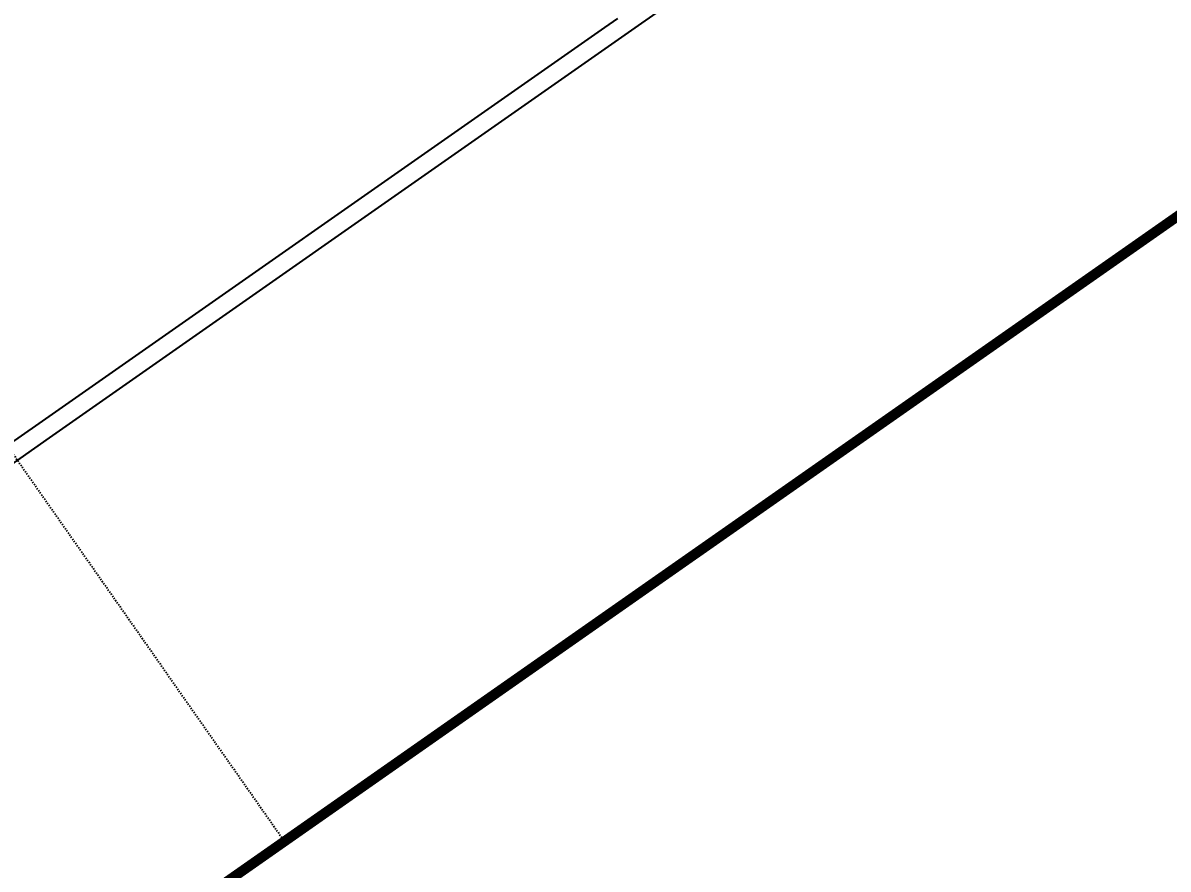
# Model space of a CAD drawing. Header units: millimetres. Extents: x 152904052 to 153933663, y 538271515 to 539240469.
# Drawn here: x 153577393 to 153588670, y 539066969 to 539075305 of the extents above; entities that cross this region are included whole.
import ezdxf
from ezdxf.enums import TextEntityAlignment as Align

# ---------------------------------------------------------------- set-up
doc = ezdxf.new("R2010")
doc.units = ezdxf.units.MM
doc.linetypes.add('HIDDEN', pattern=[5.08, 2.54, -2.54])
doc.layers.add('BORD', color=7, linetype='Continuous')
doc.styles.add('IIAC FONT', font='Gulim.ttf')

msp = doc.modelspace()

# ---------------------------------------------------------------- linework, layer by layer
at = {"layer": 'BORD', "color": 8, "linetype": 'HIDDEN', "ltscale": 5}
msp.add_line((153528346.4, 539140965.7), (153579968.2, 539067242), dxfattribs=at)
at = {"layer": 'BORD', "const_width": 100}
msp.add_lwpolyline([(153479197.2, 539106551.1), (153602070.1, 539192587.6), (153653691.9, 539118863.9), (153530819.1, 539032827.5)], close=True, dxfattribs=at)
at = {"layer": 'BORD', "color": 137, "ltscale": 20, "flags": 128}
for points in [[(153588627.6, 539078902.5), (153583221.2, 539075116.9)], [(153583120.9, 539075260.2), (153582793.2, 539075030.8)], [(153583247.7, 539075349.1), (153583120.9, 539075260.2)], [(153582793.2, 539075030.8), (153577550.6, 539071359.9)], [(153583221.2, 539075116.9), (153582893.6, 539074887.5)], [(153582893.6, 539074887.5), (153577651, 539071216.6)], [(153577550.6, 539071359.9), (153577059.1, 539071015.8)], [(153577651, 539071216.6), (153577159.5, 539070872.4)]]:
    msp.add_lwpolyline(points, dxfattribs=at)

# ---------------------------------------------------------------- texts
at = {"layer": 'BORD', "color": 7, "linetype": 'Continuous', "lineweight": -3, "style": 'IIAC FONT'}
msp.add_text('PARTIAL SITE PLAN', height=5760, rotation=35, dxfattribs=at).set_placement((153601935.6, 539062021.1), align=Align.MIDDLE_CENTER)

doc.saveas('drawing.dxf')
